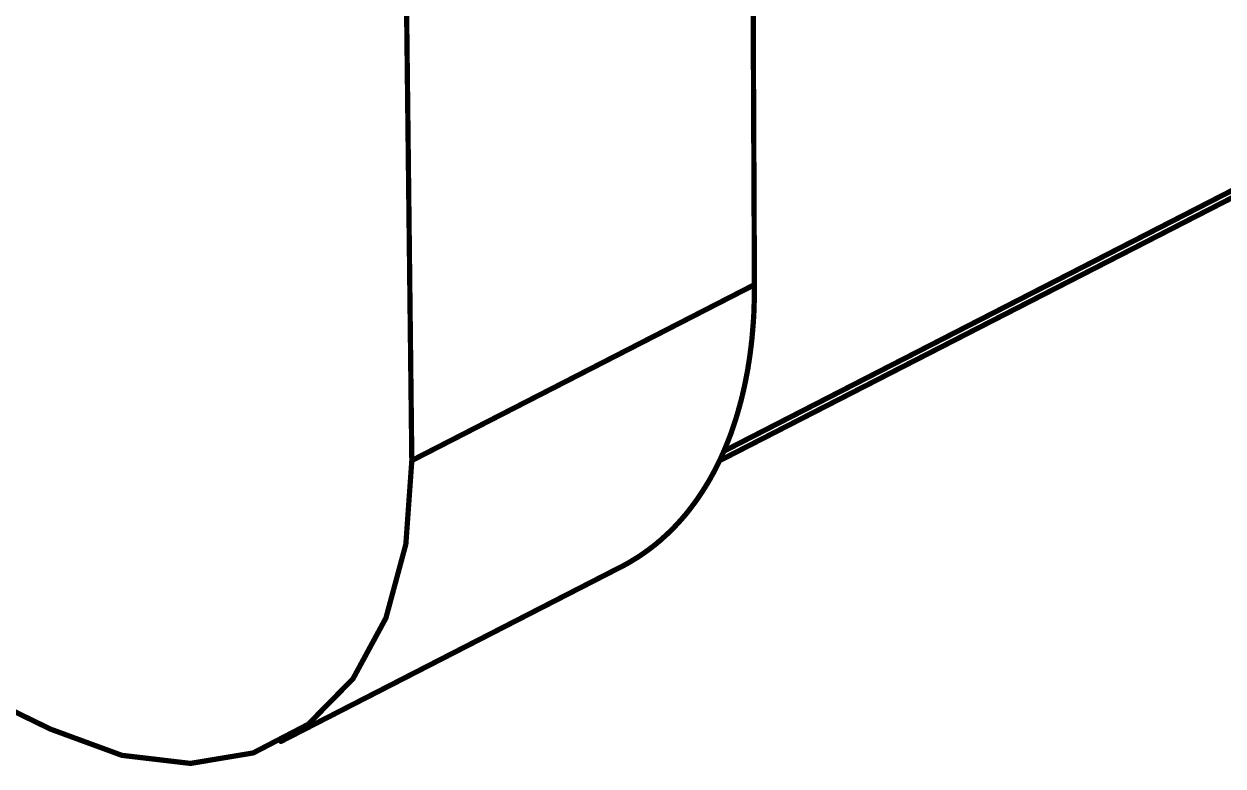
# Model space of a CAD drawing. Header units: inches. Extents: x 0 to 35.2, y -0.7 to 15.9.
# Drawn here: x 17.5721 to 17.6864, y 1.8573 to 1.928 of the extents above; entities that cross this region are included whole.
import ezdxf

# ---------------------------------------------------------------- set-up
doc = ezdxf.new("R2010")
doc.units = ezdxf.units.IN
doc.header["$MEASUREMENT"] = 0
doc.layers.add('Dimensions', color=6, linetype='Continuous')

msp = doc.modelspace()

# ---------------------------------------------------------------- linework, layer by layer
at = {"layer": 'Dimensions'}
for points in [[(16.98634, 2.14749, 0.0005, 0.0005, 0), (17.57463, 1.86079, 0.0005, 0.0005, 0)], [(17.64133, 1.98867, 0.0005, 0.0005, 0), (17.64172, 1.90313, 0.0005, 0.0005, 0)], [(17.60808, 1.97161, 0.0005, 0.0005, 0), (17.60907, 1.88638, 0.0005, 0.0005, 0)], [(17.63839, 1.88636, 0.0005, 0.0005, 0), (17.706, 1.92104, 0.0005, 0.0005, 0)], [(17.63881, 1.88727, 0.0005, 0.0005, 0), (17.7053, 1.92138, 0.0005, 0.0005, 0)], [(17.60907, 1.88638, 0.0005, 0.0005, 0), (17.64172, 1.90313, 0.0005, 0.0005, 0)], [(17.64171, 1.902, 0.0005, 0.0005, 0), (17.64172, 1.90237, 0.0005, 0.0005, 0)], [(17.64172, 1.90313, 0.0005, 0.0005, 0), (17.64172, 1.90275, 0.0005, 0.0005, 0)], [(17.64172, 1.90237, 0.0005, 0.0005, 0), (17.64172, 1.90275, 0.0005, 0.0005, 0)], [(17.64168, 1.90088, 0.0005, 0.0005, 0), (17.64169, 1.90125, 0.0005, 0.0005, 0)], [(17.64169, 1.90125, 0.0005, 0.0005, 0), (17.64171, 1.90162, 0.0005, 0.0005, 0)], [(17.64171, 1.90162, 0.0005, 0.0005, 0), (17.64171, 1.902, 0.0005, 0.0005, 0)], [(17.64163, 1.89977, 0.0005, 0.0005, 0), (17.64165, 1.90014, 0.0005, 0.0005, 0)], [(17.64165, 1.90014, 0.0005, 0.0005, 0), (17.64167, 1.90051, 0.0005, 0.0005, 0)], [(17.64167, 1.90051, 0.0005, 0.0005, 0), (17.64168, 1.90088, 0.0005, 0.0005, 0)], [(17.64154, 1.89868, 0.0005, 0.0005, 0), (17.64157, 1.89905, 0.0005, 0.0005, 0)], [(17.64157, 1.89905, 0.0005, 0.0005, 0), (17.6416, 1.89941, 0.0005, 0.0005, 0)], [(17.6416, 1.89941, 0.0005, 0.0005, 0), (17.64163, 1.89977, 0.0005, 0.0005, 0)], [(17.64144, 1.89761, 0.0005, 0.0005, 0), (17.64148, 1.89796, 0.0005, 0.0005, 0)], [(17.64148, 1.89796, 0.0005, 0.0005, 0), (17.64151, 1.89832, 0.0005, 0.0005, 0)], [(17.64151, 1.89832, 0.0005, 0.0005, 0), (17.64154, 1.89868, 0.0005, 0.0005, 0)], [(17.64131, 1.89655, 0.0005, 0.0005, 0), (17.64135, 1.8969, 0.0005, 0.0005, 0)], [(17.64135, 1.8969, 0.0005, 0.0005, 0), (17.6414, 1.89725, 0.0005, 0.0005, 0)], [(17.6414, 1.89725, 0.0005, 0.0005, 0), (17.64144, 1.89761, 0.0005, 0.0005, 0)], [(17.6411, 1.89516, 0.0005, 0.0005, 0), (17.64115, 1.89551, 0.0005, 0.0005, 0)], [(17.64115, 1.89551, 0.0005, 0.0005, 0), (17.64121, 1.89585, 0.0005, 0.0005, 0)], [(17.64121, 1.89585, 0.0005, 0.0005, 0), (17.64126, 1.8962, 0.0005, 0.0005, 0)], [(17.64126, 1.8962, 0.0005, 0.0005, 0), (17.64131, 1.89655, 0.0005, 0.0005, 0)], [(17.64091, 1.89414, 0.0005, 0.0005, 0), (17.64097, 1.89448, 0.0005, 0.0005, 0)], [(17.64097, 1.89448, 0.0005, 0.0005, 0), (17.64104, 1.89482, 0.0005, 0.0005, 0)], [(17.64104, 1.89482, 0.0005, 0.0005, 0), (17.6411, 1.89516, 0.0005, 0.0005, 0)], [(17.64062, 1.89281, 0.0005, 0.0005, 0), (17.6407, 1.89314, 0.0005, 0.0005, 0)], [(17.6407, 1.89314, 0.0005, 0.0005, 0), (17.64077, 1.89347, 0.0005, 0.0005, 0)], [(17.64077, 1.89347, 0.0005, 0.0005, 0), (17.64084, 1.89381, 0.0005, 0.0005, 0)], [(17.64084, 1.89381, 0.0005, 0.0005, 0), (17.64091, 1.89414, 0.0005, 0.0005, 0)], [(17.64038, 1.89184, 0.0005, 0.0005, 0), (17.64046, 1.89216, 0.0005, 0.0005, 0)], [(17.64046, 1.89216, 0.0005, 0.0005, 0), (17.64054, 1.89248, 0.0005, 0.0005, 0)], [(17.64054, 1.89248, 0.0005, 0.0005, 0), (17.64062, 1.89281, 0.0005, 0.0005, 0)], [(17.64002, 1.89057, 0.0005, 0.0005, 0), (17.64011, 1.89088, 0.0005, 0.0005, 0)], [(17.64011, 1.89088, 0.0005, 0.0005, 0), (17.6402, 1.8912, 0.0005, 0.0005, 0)], [(17.6402, 1.8912, 0.0005, 0.0005, 0), (17.64029, 1.89152, 0.0005, 0.0005, 0)], [(17.64029, 1.89152, 0.0005, 0.0005, 0), (17.64038, 1.89184, 0.0005, 0.0005, 0)], [(17.63972, 1.88964, 0.0005, 0.0005, 0), (17.63982, 1.88995, 0.0005, 0.0005, 0)], [(17.63982, 1.88995, 0.0005, 0.0005, 0), (17.63992, 1.89026, 0.0005, 0.0005, 0)], [(17.63992, 1.89026, 0.0005, 0.0005, 0), (17.64002, 1.89057, 0.0005, 0.0005, 0)], [(17.63928, 1.88844, 0.0005, 0.0005, 0), (17.6394, 1.88873, 0.0005, 0.0005, 0)], [(17.6394, 1.88873, 0.0005, 0.0005, 0), (17.63951, 1.88903, 0.0005, 0.0005, 0)], [(17.63951, 1.88903, 0.0005, 0.0005, 0), (17.63961, 1.88934, 0.0005, 0.0005, 0)], [(17.63961, 1.88934, 0.0005, 0.0005, 0), (17.63972, 1.88964, 0.0005, 0.0005, 0)], [(17.63881, 1.88727, 0.0005, 0.0005, 0), (17.63893, 1.88756, 0.0005, 0.0005, 0)], [(17.63893, 1.88756, 0.0005, 0.0005, 0), (17.63905, 1.88785, 0.0005, 0.0005, 0)], [(17.63905, 1.88785, 0.0005, 0.0005, 0), (17.63917, 1.88814, 0.0005, 0.0005, 0)], [(17.63917, 1.88814, 0.0005, 0.0005, 0), (17.63928, 1.88844, 0.0005, 0.0005, 0)], [(17.6085, 1.8784, 0.0005, 0.0005, 0), (17.60907, 1.88638, 0.0005, 0.0005, 0)], [(17.63829, 1.88615, 0.0005, 0.0005, 0), (17.63843, 1.88643, 0.0005, 0.0005, 0)], [(17.63843, 1.88643, 0.0005, 0.0005, 0), (17.63856, 1.88671, 0.0005, 0.0005, 0)], [(17.63856, 1.88671, 0.0005, 0.0005, 0), (17.63868, 1.88699, 0.0005, 0.0005, 0)], [(17.63868, 1.88699, 0.0005, 0.0005, 0), (17.63881, 1.88727, 0.0005, 0.0005, 0)], [(17.63774, 1.88507, 0.0005, 0.0005, 0), (17.63788, 1.88534, 0.0005, 0.0005, 0)], [(17.63788, 1.88534, 0.0005, 0.0005, 0), (17.63802, 1.88561, 0.0005, 0.0005, 0)], [(17.63802, 1.88561, 0.0005, 0.0005, 0), (17.63816, 1.88588, 0.0005, 0.0005, 0)], [(17.63816, 1.88588, 0.0005, 0.0005, 0), (17.63829, 1.88615, 0.0005, 0.0005, 0)], [(17.63699, 1.88379, 0.0005, 0.0005, 0), (17.63714, 1.88404, 0.0005, 0.0005, 0)], [(17.63714, 1.88404, 0.0005, 0.0005, 0), (17.6373, 1.88429, 0.0005, 0.0005, 0)], [(17.6373, 1.88429, 0.0005, 0.0005, 0), (17.63745, 1.88455, 0.0005, 0.0005, 0)], [(17.63745, 1.88455, 0.0005, 0.0005, 0), (17.63759, 1.88481, 0.0005, 0.0005, 0)], [(17.63759, 1.88481, 0.0005, 0.0005, 0), (17.63774, 1.88507, 0.0005, 0.0005, 0)], [(17.63635, 1.88281, 0.0005, 0.0005, 0), (17.63651, 1.88305, 0.0005, 0.0005, 0)], [(17.63651, 1.88305, 0.0005, 0.0005, 0), (17.63667, 1.88329, 0.0005, 0.0005, 0)], [(17.63667, 1.88329, 0.0005, 0.0005, 0), (17.63683, 1.88354, 0.0005, 0.0005, 0)], [(17.63683, 1.88354, 0.0005, 0.0005, 0), (17.63699, 1.88379, 0.0005, 0.0005, 0)], [(17.63549, 1.88165, 0.0005, 0.0005, 0), (17.63567, 1.88188, 0.0005, 0.0005, 0)], [(17.63567, 1.88188, 0.0005, 0.0005, 0), (17.63584, 1.88211, 0.0005, 0.0005, 0)], [(17.63584, 1.88211, 0.0005, 0.0005, 0), (17.63601, 1.88234, 0.0005, 0.0005, 0)], [(17.63601, 1.88234, 0.0005, 0.0005, 0), (17.63618, 1.88257, 0.0005, 0.0005, 0)], [(17.63618, 1.88257, 0.0005, 0.0005, 0), (17.63635, 1.88281, 0.0005, 0.0005, 0)], [(17.63439, 1.88036, 0.0005, 0.0005, 0), (17.63458, 1.88057, 0.0005, 0.0005, 0)], [(17.63458, 1.88057, 0.0005, 0.0005, 0), (17.63477, 1.88078, 0.0005, 0.0005, 0)], [(17.63477, 1.88078, 0.0005, 0.0005, 0), (17.63495, 1.88099, 0.0005, 0.0005, 0)], [(17.63495, 1.88099, 0.0005, 0.0005, 0), (17.63514, 1.88121, 0.0005, 0.0005, 0)], [(17.63514, 1.88121, 0.0005, 0.0005, 0), (17.63532, 1.88143, 0.0005, 0.0005, 0)], [(17.63532, 1.88143, 0.0005, 0.0005, 0), (17.63549, 1.88165, 0.0005, 0.0005, 0)], [(17.63342, 1.87938, 0.0005, 0.0005, 0), (17.63362, 1.87957, 0.0005, 0.0005, 0)], [(17.63362, 1.87957, 0.0005, 0.0005, 0), (17.63382, 1.87976, 0.0005, 0.0005, 0)], [(17.63382, 1.87976, 0.0005, 0.0005, 0), (17.63401, 1.87996, 0.0005, 0.0005, 0)], [(17.63401, 1.87996, 0.0005, 0.0005, 0), (17.6342, 1.88016, 0.0005, 0.0005, 0)], [(17.6342, 1.88016, 0.0005, 0.0005, 0), (17.63439, 1.88036, 0.0005, 0.0005, 0)], [(17.6066, 1.87137, 0.0005, 0.0005, 0), (17.6085, 1.8784, 0.0005, 0.0005, 0)], [(17.63196, 1.87813, 0.0005, 0.0005, 0), (17.63218, 1.8783, 0.0005, 0.0005, 0)], [(17.63218, 1.8783, 0.0005, 0.0005, 0), (17.63239, 1.87847, 0.0005, 0.0005, 0)], [(17.63239, 1.87847, 0.0005, 0.0005, 0), (17.6326, 1.87865, 0.0005, 0.0005, 0)], [(17.6326, 1.87865, 0.0005, 0.0005, 0), (17.63281, 1.87882, 0.0005, 0.0005, 0)], [(17.63281, 1.87882, 0.0005, 0.0005, 0), (17.63301, 1.87901, 0.0005, 0.0005, 0)], [(17.63301, 1.87901, 0.0005, 0.0005, 0), (17.63322, 1.87919, 0.0005, 0.0005, 0)], [(17.63322, 1.87919, 0.0005, 0.0005, 0), (17.63342, 1.87938, 0.0005, 0.0005, 0)], [(17.63041, 1.87705, 0.0005, 0.0005, 0), (17.63064, 1.87719, 0.0005, 0.0005, 0)], [(17.63064, 1.87719, 0.0005, 0.0005, 0), (17.63087, 1.87734, 0.0005, 0.0005, 0)], [(17.63087, 1.87734, 0.0005, 0.0005, 0), (17.63109, 1.87749, 0.0005, 0.0005, 0)], [(17.63109, 1.87749, 0.0005, 0.0005, 0), (17.63131, 1.87765, 0.0005, 0.0005, 0)], [(17.63131, 1.87765, 0.0005, 0.0005, 0), (17.63153, 1.87781, 0.0005, 0.0005, 0)], [(17.63153, 1.87781, 0.0005, 0.0005, 0), (17.63175, 1.87797, 0.0005, 0.0005, 0)], [(17.63175, 1.87797, 0.0005, 0.0005, 0), (17.63196, 1.87813, 0.0005, 0.0005, 0)], [(17.5966, 1.85962, 0.0005, 0.0005, 0), (17.62901, 1.87625, 0.0005, 0.0005, 0)], [(17.62901, 1.87625, 0.0005, 0.0005, 0), (17.62925, 1.87637, 0.0005, 0.0005, 0)], [(17.62925, 1.87637, 0.0005, 0.0005, 0), (17.62949, 1.8765, 0.0005, 0.0005, 0)], [(17.62949, 1.8765, 0.0005, 0.0005, 0), (17.62972, 1.87663, 0.0005, 0.0005, 0)], [(17.62972, 1.87663, 0.0005, 0.0005, 0), (17.62995, 1.87677, 0.0005, 0.0005, 0)], [(17.62995, 1.87677, 0.0005, 0.0005, 0), (17.63018, 1.87691, 0.0005, 0.0005, 0)], [(17.63018, 1.87691, 0.0005, 0.0005, 0), (17.63041, 1.87705, 0.0005, 0.0005, 0)], [(17.60346, 1.86558, 0.0005, 0.0005, 0), (17.6066, 1.87137, 0.0005, 0.0005, 0)], [(17.59919, 1.86124, 0.0005, 0.0005, 0), (17.60346, 1.86558, 0.0005, 0.0005, 0)], [(17.59396, 1.85852, 0.0005, 0.0005, 0), (17.59919, 1.86124, 0.0005, 0.0005, 0)], [(17.57463, 1.86079, 0.0005, 0.0005, 0), (17.58144, 1.85829, 0.0005, 0.0005, 0)], [(17.58144, 1.85829, 0.0005, 0.0005, 0), (17.58797, 1.85752, 0.0005, 0.0005, 0)], [(17.58797, 1.85752, 0.0005, 0.0005, 0), (17.59396, 1.85852, 0.0005, 0.0005, 0)]]:
    msp.add_lwpolyline(points, format="xyseb", dxfattribs=at)
for points in [[(17.6416, 1.90313, 0.00025, 0.00025, 1), (17.64185, 1.90313, 0.00025, 0.00025, 1)], [(17.6416, 1.90313, 0.00025, 0.00025, 1), (17.64185, 1.90313, 0.00025, 0.00025, 1)], [(17.6416, 1.90313, 0.00025, 0.00025, 1), (17.64185, 1.90313, 0.00025, 0.00025, 1)], [(17.6416, 1.90275, 0.00025, 0.00025, 1), (17.64185, 1.90275, 0.00025, 0.00025, 1)], [(17.6416, 1.90275, 0.00025, 0.00025, 1), (17.64185, 1.90275, 0.00025, 0.00025, 1)], [(17.64159, 1.90237, 0.00025, 0.00025, 1), (17.64184, 1.90237, 0.00025, 0.00025, 1)], [(17.64159, 1.90237, 0.00025, 0.00025, 1), (17.64184, 1.90237, 0.00025, 0.00025, 1)], [(17.64157, 1.90125, 0.00025, 0.00025, 1), (17.64182, 1.90125, 0.00025, 0.00025, 1)], [(17.64157, 1.90125, 0.00025, 0.00025, 1), (17.64182, 1.90125, 0.00025, 0.00025, 1)], [(17.64159, 1.902, 0.00025, 0.00025, 1), (17.64184, 1.902, 0.00025, 0.00025, 1)], [(17.64159, 1.902, 0.00025, 0.00025, 1), (17.64184, 1.902, 0.00025, 0.00025, 1)], [(17.64158, 1.90162, 0.00025, 0.00025, 1), (17.64183, 1.90162, 0.00025, 0.00025, 1)], [(17.64158, 1.90162, 0.00025, 0.00025, 1), (17.64183, 1.90162, 0.00025, 0.00025, 1)], [(17.64152, 1.90014, 0.00025, 0.00025, 1), (17.64177, 1.90014, 0.00025, 0.00025, 1)], [(17.64152, 1.90014, 0.00025, 0.00025, 1), (17.64177, 1.90014, 0.00025, 0.00025, 1)], [(17.64154, 1.90051, 0.00025, 0.00025, 1), (17.64179, 1.90051, 0.00025, 0.00025, 1)], [(17.64154, 1.90051, 0.00025, 0.00025, 1), (17.64179, 1.90051, 0.00025, 0.00025, 1)], [(17.64156, 1.90088, 0.00025, 0.00025, 1), (17.64181, 1.90088, 0.00025, 0.00025, 1)], [(17.64156, 1.90088, 0.00025, 0.00025, 1), (17.64181, 1.90088, 0.00025, 0.00025, 1)], [(17.64145, 1.89905, 0.00025, 0.00025, 1), (17.6417, 1.89905, 0.00025, 0.00025, 1)], [(17.64145, 1.89905, 0.00025, 0.00025, 1), (17.6417, 1.89905, 0.00025, 0.00025, 1)], [(17.64148, 1.89941, 0.00025, 0.00025, 1), (17.64173, 1.89941, 0.00025, 0.00025, 1)], [(17.64148, 1.89941, 0.00025, 0.00025, 1), (17.64173, 1.89941, 0.00025, 0.00025, 1)], [(17.6415, 1.89977, 0.00025, 0.00025, 1), (17.64175, 1.89977, 0.00025, 0.00025, 1)], [(17.6415, 1.89977, 0.00025, 0.00025, 1), (17.64175, 1.89977, 0.00025, 0.00025, 1)], [(17.64135, 1.89796, 0.00025, 0.00025, 1), (17.6416, 1.89796, 0.00025, 0.00025, 1)], [(17.64135, 1.89796, 0.00025, 0.00025, 1), (17.6416, 1.89796, 0.00025, 0.00025, 1)], [(17.64139, 1.89832, 0.00025, 0.00025, 1), (17.64164, 1.89832, 0.00025, 0.00025, 1)], [(17.64139, 1.89832, 0.00025, 0.00025, 1), (17.64164, 1.89832, 0.00025, 0.00025, 1)], [(17.64142, 1.89868, 0.00025, 0.00025, 1), (17.64167, 1.89868, 0.00025, 0.00025, 1)], [(17.64142, 1.89868, 0.00025, 0.00025, 1), (17.64167, 1.89868, 0.00025, 0.00025, 1)], [(17.64123, 1.8969, 0.00025, 0.00025, 1), (17.64148, 1.8969, 0.00025, 0.00025, 1)], [(17.64123, 1.8969, 0.00025, 0.00025, 1), (17.64148, 1.8969, 0.00025, 0.00025, 1)], [(17.64127, 1.89725, 0.00025, 0.00025, 1), (17.64152, 1.89725, 0.00025, 0.00025, 1)], [(17.64127, 1.89725, 0.00025, 0.00025, 1), (17.64152, 1.89725, 0.00025, 0.00025, 1)], [(17.64131, 1.89761, 0.00025, 0.00025, 1), (17.64156, 1.89761, 0.00025, 0.00025, 1)], [(17.64131, 1.89761, 0.00025, 0.00025, 1), (17.64156, 1.89761, 0.00025, 0.00025, 1)], [(17.64103, 1.89551, 0.00025, 0.00025, 1), (17.64128, 1.89551, 0.00025, 0.00025, 1)], [(17.64103, 1.89551, 0.00025, 0.00025, 1), (17.64128, 1.89551, 0.00025, 0.00025, 1)], [(17.64108, 1.89585, 0.00025, 0.00025, 1), (17.64133, 1.89585, 0.00025, 0.00025, 1)], [(17.64108, 1.89585, 0.00025, 0.00025, 1), (17.64133, 1.89585, 0.00025, 0.00025, 1)], [(17.64113, 1.8962, 0.00025, 0.00025, 1), (17.64138, 1.8962, 0.00025, 0.00025, 1)], [(17.64113, 1.8962, 0.00025, 0.00025, 1), (17.64138, 1.8962, 0.00025, 0.00025, 1)], [(17.64118, 1.89655, 0.00025, 0.00025, 1), (17.64143, 1.89655, 0.00025, 0.00025, 1)], [(17.64118, 1.89655, 0.00025, 0.00025, 1), (17.64143, 1.89655, 0.00025, 0.00025, 1)], [(17.64085, 1.89448, 0.00025, 0.00025, 1), (17.6411, 1.89448, 0.00025, 0.00025, 1)], [(17.64085, 1.89448, 0.00025, 0.00025, 1), (17.6411, 1.89448, 0.00025, 0.00025, 1)], [(17.64091, 1.89482, 0.00025, 0.00025, 1), (17.64116, 1.89482, 0.00025, 0.00025, 1)], [(17.64091, 1.89482, 0.00025, 0.00025, 1), (17.64116, 1.89482, 0.00025, 0.00025, 1)], [(17.64097, 1.89516, 0.00025, 0.00025, 1), (17.64122, 1.89516, 0.00025, 0.00025, 1)], [(17.64097, 1.89516, 0.00025, 0.00025, 1), (17.64122, 1.89516, 0.00025, 0.00025, 1)], [(17.64057, 1.89314, 0.00025, 0.00025, 1), (17.64082, 1.89314, 0.00025, 0.00025, 1)], [(17.64057, 1.89314, 0.00025, 0.00025, 1), (17.64082, 1.89314, 0.00025, 0.00025, 1)], [(17.64065, 1.89347, 0.00025, 0.00025, 1), (17.6409, 1.89347, 0.00025, 0.00025, 1)], [(17.64065, 1.89347, 0.00025, 0.00025, 1), (17.6409, 1.89347, 0.00025, 0.00025, 1)], [(17.64072, 1.89381, 0.00025, 0.00025, 1), (17.64097, 1.89381, 0.00025, 0.00025, 1)], [(17.64072, 1.89381, 0.00025, 0.00025, 1), (17.64097, 1.89381, 0.00025, 0.00025, 1)], [(17.64078, 1.89414, 0.00025, 0.00025, 1), (17.64103, 1.89414, 0.00025, 0.00025, 1)], [(17.64078, 1.89414, 0.00025, 0.00025, 1), (17.64103, 1.89414, 0.00025, 0.00025, 1)], [(17.64034, 1.89216, 0.00025, 0.00025, 1), (17.64059, 1.89216, 0.00025, 0.00025, 1)], [(17.64034, 1.89216, 0.00025, 0.00025, 1), (17.64059, 1.89216, 0.00025, 0.00025, 1)], [(17.64042, 1.89248, 0.00025, 0.00025, 1), (17.64067, 1.89248, 0.00025, 0.00025, 1)], [(17.64042, 1.89248, 0.00025, 0.00025, 1), (17.64067, 1.89248, 0.00025, 0.00025, 1)], [(17.6405, 1.89281, 0.00025, 0.00025, 1), (17.64075, 1.89281, 0.00025, 0.00025, 1)], [(17.6405, 1.89281, 0.00025, 0.00025, 1), (17.64075, 1.89281, 0.00025, 0.00025, 1)], [(17.63999, 1.89088, 0.00025, 0.00025, 1), (17.64024, 1.89088, 0.00025, 0.00025, 1)], [(17.63999, 1.89088, 0.00025, 0.00025, 1), (17.64024, 1.89088, 0.00025, 0.00025, 1)], [(17.64008, 1.8912, 0.00025, 0.00025, 1), (17.64033, 1.8912, 0.00025, 0.00025, 1)], [(17.64008, 1.8912, 0.00025, 0.00025, 1), (17.64033, 1.8912, 0.00025, 0.00025, 1)], [(17.64017, 1.89152, 0.00025, 0.00025, 1), (17.64042, 1.89152, 0.00025, 0.00025, 1)], [(17.64017, 1.89152, 0.00025, 0.00025, 1), (17.64042, 1.89152, 0.00025, 0.00025, 1)], [(17.64025, 1.89184, 0.00025, 0.00025, 1), (17.6405, 1.89184, 0.00025, 0.00025, 1)], [(17.64025, 1.89184, 0.00025, 0.00025, 1), (17.6405, 1.89184, 0.00025, 0.00025, 1)], [(17.6397, 1.88995, 0.00025, 0.00025, 1), (17.63995, 1.88995, 0.00025, 0.00025, 1)], [(17.6397, 1.88995, 0.00025, 0.00025, 1), (17.63995, 1.88995, 0.00025, 0.00025, 1)], [(17.63979, 1.89026, 0.00025, 0.00025, 1), (17.64004, 1.89026, 0.00025, 0.00025, 1)], [(17.63979, 1.89026, 0.00025, 0.00025, 1), (17.64004, 1.89026, 0.00025, 0.00025, 1)], [(17.63989, 1.89057, 0.00025, 0.00025, 1), (17.64014, 1.89057, 0.00025, 0.00025, 1)], [(17.63989, 1.89057, 0.00025, 0.00025, 1), (17.64014, 1.89057, 0.00025, 0.00025, 1)], [(17.63927, 1.88873, 0.00025, 0.00025, 1), (17.63952, 1.88873, 0.00025, 0.00025, 1)], [(17.63927, 1.88873, 0.00025, 0.00025, 1), (17.63952, 1.88873, 0.00025, 0.00025, 1)], [(17.63938, 1.88903, 0.00025, 0.00025, 1), (17.63963, 1.88903, 0.00025, 0.00025, 1)], [(17.63938, 1.88903, 0.00025, 0.00025, 1), (17.63963, 1.88903, 0.00025, 0.00025, 1)], [(17.63949, 1.88934, 0.00025, 0.00025, 1), (17.63974, 1.88934, 0.00025, 0.00025, 1)], [(17.63949, 1.88934, 0.00025, 0.00025, 1), (17.63974, 1.88934, 0.00025, 0.00025, 1)], [(17.63959, 1.88964, 0.00025, 0.00025, 1), (17.63984, 1.88964, 0.00025, 0.00025, 1)], [(17.63959, 1.88964, 0.00025, 0.00025, 1), (17.63984, 1.88964, 0.00025, 0.00025, 1)], [(17.63881, 1.88756, 0.00025, 0.00025, 1), (17.63906, 1.88756, 0.00025, 0.00025, 1)], [(17.63881, 1.88756, 0.00025, 0.00025, 1), (17.63906, 1.88756, 0.00025, 0.00025, 1)], [(17.63893, 1.88785, 0.00025, 0.00025, 1), (17.63918, 1.88785, 0.00025, 0.00025, 1)], [(17.63893, 1.88785, 0.00025, 0.00025, 1), (17.63918, 1.88785, 0.00025, 0.00025, 1)], [(17.63904, 1.88814, 0.00025, 0.00025, 1), (17.63929, 1.88814, 0.00025, 0.00025, 1)], [(17.63904, 1.88814, 0.00025, 0.00025, 1), (17.63929, 1.88814, 0.00025, 0.00025, 1)], [(17.63916, 1.88844, 0.00025, 0.00025, 1), (17.63941, 1.88844, 0.00025, 0.00025, 1)], [(17.63916, 1.88844, 0.00025, 0.00025, 1), (17.63941, 1.88844, 0.00025, 0.00025, 1)], [(17.60895, 1.88638, 0.00025, 0.00025, 1), (17.6092, 1.88638, 0.00025, 0.00025, 1)], [(17.60895, 1.88638, 0.00025, 0.00025, 1), (17.6092, 1.88638, 0.00025, 0.00025, 1)], [(17.60895, 1.88638, 0.00025, 0.00025, 1), (17.6092, 1.88638, 0.00025, 0.00025, 1)], [(17.63827, 1.88636, 0.00025, 0.00025, 1), (17.63852, 1.88636, 0.00025, 0.00025, 1)], [(17.6383, 1.88643, 0.00025, 0.00025, 1), (17.63855, 1.88643, 0.00025, 0.00025, 1)], [(17.6383, 1.88643, 0.00025, 0.00025, 1), (17.63855, 1.88643, 0.00025, 0.00025, 1)], [(17.63843, 1.88671, 0.00025, 0.00025, 1), (17.63868, 1.88671, 0.00025, 0.00025, 1)], [(17.63843, 1.88671, 0.00025, 0.00025, 1), (17.63868, 1.88671, 0.00025, 0.00025, 1)], [(17.63856, 1.88699, 0.00025, 0.00025, 1), (17.63881, 1.88699, 0.00025, 0.00025, 1)], [(17.63856, 1.88699, 0.00025, 0.00025, 1), (17.63881, 1.88699, 0.00025, 0.00025, 1)], [(17.63868, 1.88727, 0.00025, 0.00025, 1), (17.63893, 1.88727, 0.00025, 0.00025, 1)], [(17.63868, 1.88727, 0.00025, 0.00025, 1), (17.63893, 1.88727, 0.00025, 0.00025, 1)], [(17.63868, 1.88727, 0.00025, 0.00025, 1), (17.63893, 1.88727, 0.00025, 0.00025, 1)], [(17.63776, 1.88534, 0.00025, 0.00025, 1), (17.63801, 1.88534, 0.00025, 0.00025, 1)], [(17.63776, 1.88534, 0.00025, 0.00025, 1), (17.63801, 1.88534, 0.00025, 0.00025, 1)], [(17.6379, 1.88561, 0.00025, 0.00025, 1), (17.63815, 1.88561, 0.00025, 0.00025, 1)], [(17.6379, 1.88561, 0.00025, 0.00025, 1), (17.63815, 1.88561, 0.00025, 0.00025, 1)], [(17.63803, 1.88588, 0.00025, 0.00025, 1), (17.63828, 1.88588, 0.00025, 0.00025, 1)], [(17.63803, 1.88588, 0.00025, 0.00025, 1), (17.63828, 1.88588, 0.00025, 0.00025, 1)], [(17.63817, 1.88615, 0.00025, 0.00025, 1), (17.63842, 1.88615, 0.00025, 0.00025, 1)], [(17.63817, 1.88615, 0.00025, 0.00025, 1), (17.63842, 1.88615, 0.00025, 0.00025, 1)], [(17.63702, 1.88404, 0.00025, 0.00025, 1), (17.63727, 1.88404, 0.00025, 0.00025, 1)], [(17.63702, 1.88404, 0.00025, 0.00025, 1), (17.63727, 1.88404, 0.00025, 0.00025, 1)], [(17.63717, 1.88429, 0.00025, 0.00025, 1), (17.63742, 1.88429, 0.00025, 0.00025, 1)], [(17.63717, 1.88429, 0.00025, 0.00025, 1), (17.63742, 1.88429, 0.00025, 0.00025, 1)], [(17.63732, 1.88455, 0.00025, 0.00025, 1), (17.63757, 1.88455, 0.00025, 0.00025, 1)], [(17.63732, 1.88455, 0.00025, 0.00025, 1), (17.63757, 1.88455, 0.00025, 0.00025, 1)], [(17.63747, 1.88481, 0.00025, 0.00025, 1), (17.63772, 1.88481, 0.00025, 0.00025, 1)], [(17.63747, 1.88481, 0.00025, 0.00025, 1), (17.63772, 1.88481, 0.00025, 0.00025, 1)], [(17.63761, 1.88507, 0.00025, 0.00025, 1), (17.63786, 1.88507, 0.00025, 0.00025, 1)], [(17.63761, 1.88507, 0.00025, 0.00025, 1), (17.63786, 1.88507, 0.00025, 0.00025, 1)], [(17.63639, 1.88305, 0.00025, 0.00025, 1), (17.63664, 1.88305, 0.00025, 0.00025, 1)], [(17.63639, 1.88305, 0.00025, 0.00025, 1), (17.63664, 1.88305, 0.00025, 0.00025, 1)], [(17.63655, 1.88329, 0.00025, 0.00025, 1), (17.6368, 1.88329, 0.00025, 0.00025, 1)], [(17.63655, 1.88329, 0.00025, 0.00025, 1), (17.6368, 1.88329, 0.00025, 0.00025, 1)], [(17.63671, 1.88354, 0.00025, 0.00025, 1), (17.63696, 1.88354, 0.00025, 0.00025, 1)], [(17.63671, 1.88354, 0.00025, 0.00025, 1), (17.63696, 1.88354, 0.00025, 0.00025, 1)], [(17.63686, 1.88379, 0.00025, 0.00025, 1), (17.63711, 1.88379, 0.00025, 0.00025, 1)], [(17.63686, 1.88379, 0.00025, 0.00025, 1), (17.63711, 1.88379, 0.00025, 0.00025, 1)], [(17.63554, 1.88188, 0.00025, 0.00025, 1), (17.63579, 1.88188, 0.00025, 0.00025, 1)], [(17.63554, 1.88188, 0.00025, 0.00025, 1), (17.63579, 1.88188, 0.00025, 0.00025, 1)], [(17.63572, 1.88211, 0.00025, 0.00025, 1), (17.63597, 1.88211, 0.00025, 0.00025, 1)], [(17.63572, 1.88211, 0.00025, 0.00025, 1), (17.63597, 1.88211, 0.00025, 0.00025, 1)], [(17.63589, 1.88234, 0.00025, 0.00025, 1), (17.63614, 1.88234, 0.00025, 0.00025, 1)], [(17.63589, 1.88234, 0.00025, 0.00025, 1), (17.63614, 1.88234, 0.00025, 0.00025, 1)], [(17.63606, 1.88257, 0.00025, 0.00025, 1), (17.63631, 1.88257, 0.00025, 0.00025, 1)], [(17.63606, 1.88257, 0.00025, 0.00025, 1), (17.63631, 1.88257, 0.00025, 0.00025, 1)], [(17.63622, 1.88281, 0.00025, 0.00025, 1), (17.63647, 1.88281, 0.00025, 0.00025, 1)], [(17.63622, 1.88281, 0.00025, 0.00025, 1), (17.63647, 1.88281, 0.00025, 0.00025, 1)], [(17.63446, 1.88057, 0.00025, 0.00025, 1), (17.63471, 1.88057, 0.00025, 0.00025, 1)], [(17.63446, 1.88057, 0.00025, 0.00025, 1), (17.63471, 1.88057, 0.00025, 0.00025, 1)], [(17.63464, 1.88078, 0.00025, 0.00025, 1), (17.63489, 1.88078, 0.00025, 0.00025, 1)], [(17.63464, 1.88078, 0.00025, 0.00025, 1), (17.63489, 1.88078, 0.00025, 0.00025, 1)], [(17.63483, 1.88099, 0.00025, 0.00025, 1), (17.63508, 1.88099, 0.00025, 0.00025, 1)], [(17.63483, 1.88099, 0.00025, 0.00025, 1), (17.63508, 1.88099, 0.00025, 0.00025, 1)], [(17.63501, 1.88121, 0.00025, 0.00025, 1), (17.63526, 1.88121, 0.00025, 0.00025, 1)], [(17.63501, 1.88121, 0.00025, 0.00025, 1), (17.63526, 1.88121, 0.00025, 0.00025, 1)], [(17.63519, 1.88143, 0.00025, 0.00025, 1), (17.63544, 1.88143, 0.00025, 0.00025, 1)], [(17.63519, 1.88143, 0.00025, 0.00025, 1), (17.63544, 1.88143, 0.00025, 0.00025, 1)], [(17.63537, 1.88165, 0.00025, 0.00025, 1), (17.63562, 1.88165, 0.00025, 0.00025, 1)], [(17.63537, 1.88165, 0.00025, 0.00025, 1), (17.63562, 1.88165, 0.00025, 0.00025, 1)], [(17.63349, 1.87957, 0.00025, 0.00025, 1), (17.63374, 1.87957, 0.00025, 0.00025, 1)], [(17.63349, 1.87957, 0.00025, 0.00025, 1), (17.63374, 1.87957, 0.00025, 0.00025, 1)], [(17.63369, 1.87976, 0.00025, 0.00025, 1), (17.63394, 1.87976, 0.00025, 0.00025, 1)], [(17.63369, 1.87976, 0.00025, 0.00025, 1), (17.63394, 1.87976, 0.00025, 0.00025, 1)], [(17.63389, 1.87996, 0.00025, 0.00025, 1), (17.63414, 1.87996, 0.00025, 0.00025, 1)], [(17.63389, 1.87996, 0.00025, 0.00025, 1), (17.63414, 1.87996, 0.00025, 0.00025, 1)], [(17.63408, 1.88016, 0.00025, 0.00025, 1), (17.63433, 1.88016, 0.00025, 0.00025, 1)], [(17.63408, 1.88016, 0.00025, 0.00025, 1), (17.63433, 1.88016, 0.00025, 0.00025, 1)], [(17.63427, 1.88036, 0.00025, 0.00025, 1), (17.63452, 1.88036, 0.00025, 0.00025, 1)], [(17.63427, 1.88036, 0.00025, 0.00025, 1), (17.63452, 1.88036, 0.00025, 0.00025, 1)], [(17.60837, 1.8784, 0.00025, 0.00025, 1), (17.60862, 1.8784, 0.00025, 0.00025, 1)], [(17.60837, 1.8784, 0.00025, 0.00025, 1), (17.60862, 1.8784, 0.00025, 0.00025, 1)], [(17.63205, 1.8783, 0.00025, 0.00025, 1), (17.6323, 1.8783, 0.00025, 0.00025, 1)], [(17.63205, 1.8783, 0.00025, 0.00025, 1), (17.6323, 1.8783, 0.00025, 0.00025, 1)], [(17.63227, 1.87847, 0.00025, 0.00025, 1), (17.63252, 1.87847, 0.00025, 0.00025, 1)], [(17.63227, 1.87847, 0.00025, 0.00025, 1), (17.63252, 1.87847, 0.00025, 0.00025, 1)], [(17.63247, 1.87865, 0.00025, 0.00025, 1), (17.63272, 1.87865, 0.00025, 0.00025, 1)], [(17.63247, 1.87865, 0.00025, 0.00025, 1), (17.63272, 1.87865, 0.00025, 0.00025, 1)], [(17.63268, 1.87882, 0.00025, 0.00025, 1), (17.63293, 1.87882, 0.00025, 0.00025, 1)], [(17.63268, 1.87882, 0.00025, 0.00025, 1), (17.63293, 1.87882, 0.00025, 0.00025, 1)], [(17.63289, 1.87901, 0.00025, 0.00025, 1), (17.63314, 1.87901, 0.00025, 0.00025, 1)], [(17.63289, 1.87901, 0.00025, 0.00025, 1), (17.63314, 1.87901, 0.00025, 0.00025, 1)], [(17.63309, 1.87919, 0.00025, 0.00025, 1), (17.63334, 1.87919, 0.00025, 0.00025, 1)], [(17.63309, 1.87919, 0.00025, 0.00025, 1), (17.63334, 1.87919, 0.00025, 0.00025, 1)], [(17.63329, 1.87938, 0.00025, 0.00025, 1), (17.63354, 1.87938, 0.00025, 0.00025, 1)], [(17.63329, 1.87938, 0.00025, 0.00025, 1), (17.63354, 1.87938, 0.00025, 0.00025, 1)], [(17.63052, 1.87719, 0.00025, 0.00025, 1), (17.63077, 1.87719, 0.00025, 0.00025, 1)], [(17.63052, 1.87719, 0.00025, 0.00025, 1), (17.63077, 1.87719, 0.00025, 0.00025, 1)], [(17.63074, 1.87734, 0.00025, 0.00025, 1), (17.63099, 1.87734, 0.00025, 0.00025, 1)], [(17.63074, 1.87734, 0.00025, 0.00025, 1), (17.63099, 1.87734, 0.00025, 0.00025, 1)], [(17.63096, 1.87749, 0.00025, 0.00025, 1), (17.63121, 1.87749, 0.00025, 0.00025, 1)], [(17.63096, 1.87749, 0.00025, 0.00025, 1), (17.63121, 1.87749, 0.00025, 0.00025, 1)], [(17.63119, 1.87765, 0.00025, 0.00025, 1), (17.63144, 1.87765, 0.00025, 0.00025, 1)], [(17.63119, 1.87765, 0.00025, 0.00025, 1), (17.63144, 1.87765, 0.00025, 0.00025, 1)], [(17.63141, 1.87781, 0.00025, 0.00025, 1), (17.63166, 1.87781, 0.00025, 0.00025, 1)], [(17.63141, 1.87781, 0.00025, 0.00025, 1), (17.63166, 1.87781, 0.00025, 0.00025, 1)], [(17.63162, 1.87797, 0.00025, 0.00025, 1), (17.63187, 1.87797, 0.00025, 0.00025, 1)], [(17.63162, 1.87797, 0.00025, 0.00025, 1), (17.63187, 1.87797, 0.00025, 0.00025, 1)], [(17.63184, 1.87813, 0.00025, 0.00025, 1), (17.63209, 1.87813, 0.00025, 0.00025, 1)], [(17.63184, 1.87813, 0.00025, 0.00025, 1), (17.63209, 1.87813, 0.00025, 0.00025, 1)], [(17.62889, 1.87625, 0.00025, 0.00025, 1), (17.62914, 1.87625, 0.00025, 0.00025, 1)], [(17.62889, 1.87625, 0.00025, 0.00025, 1), (17.62914, 1.87625, 0.00025, 0.00025, 1)], [(17.62912, 1.87637, 0.00025, 0.00025, 1), (17.62937, 1.87637, 0.00025, 0.00025, 1)], [(17.62912, 1.87637, 0.00025, 0.00025, 1), (17.62937, 1.87637, 0.00025, 0.00025, 1)], [(17.62936, 1.8765, 0.00025, 0.00025, 1), (17.62961, 1.8765, 0.00025, 0.00025, 1)], [(17.62936, 1.8765, 0.00025, 0.00025, 1), (17.62961, 1.8765, 0.00025, 0.00025, 1)], [(17.6296, 1.87663, 0.00025, 0.00025, 1), (17.62985, 1.87663, 0.00025, 0.00025, 1)], [(17.6296, 1.87663, 0.00025, 0.00025, 1), (17.62985, 1.87663, 0.00025, 0.00025, 1)], [(17.62983, 1.87677, 0.00025, 0.00025, 1), (17.63008, 1.87677, 0.00025, 0.00025, 1)], [(17.62983, 1.87677, 0.00025, 0.00025, 1), (17.63008, 1.87677, 0.00025, 0.00025, 1)], [(17.63006, 1.87691, 0.00025, 0.00025, 1), (17.63031, 1.87691, 0.00025, 0.00025, 1)], [(17.63006, 1.87691, 0.00025, 0.00025, 1), (17.63031, 1.87691, 0.00025, 0.00025, 1)], [(17.63029, 1.87705, 0.00025, 0.00025, 1), (17.63054, 1.87705, 0.00025, 0.00025, 1)], [(17.63029, 1.87705, 0.00025, 0.00025, 1), (17.63054, 1.87705, 0.00025, 0.00025, 1)], [(17.60648, 1.87137, 0.00025, 0.00025, 1), (17.60673, 1.87137, 0.00025, 0.00025, 1)], [(17.60648, 1.87137, 0.00025, 0.00025, 1), (17.60673, 1.87137, 0.00025, 0.00025, 1)], [(17.60334, 1.86558, 0.00025, 0.00025, 1), (17.60359, 1.86558, 0.00025, 0.00025, 1)], [(17.60334, 1.86558, 0.00025, 0.00025, 1), (17.60359, 1.86558, 0.00025, 0.00025, 1)], [(17.59907, 1.86124, 0.00025, 0.00025, 1), (17.59932, 1.86124, 0.00025, 0.00025, 1)], [(17.59907, 1.86124, 0.00025, 0.00025, 1), (17.59932, 1.86124, 0.00025, 0.00025, 1)], [(17.57451, 1.86079, 0.00025, 0.00025, 1), (17.57476, 1.86079, 0.00025, 0.00025, 1)], [(17.57451, 1.86079, 0.00025, 0.00025, 1), (17.57476, 1.86079, 0.00025, 0.00025, 1)], [(17.59647, 1.85962, 0.00025, 0.00025, 1), (17.59672, 1.85962, 0.00025, 0.00025, 1)], [(17.58132, 1.85829, 0.00025, 0.00025, 1), (17.58157, 1.85829, 0.00025, 0.00025, 1)], [(17.58132, 1.85829, 0.00025, 0.00025, 1), (17.58157, 1.85829, 0.00025, 0.00025, 1)], [(17.59384, 1.85852, 0.00025, 0.00025, 1), (17.59409, 1.85852, 0.00025, 0.00025, 1)], [(17.59384, 1.85852, 0.00025, 0.00025, 1), (17.59409, 1.85852, 0.00025, 0.00025, 1)], [(17.58784, 1.85752, 0.00025, 0.00025, 1), (17.58809, 1.85752, 0.00025, 0.00025, 1)], [(17.58784, 1.85752, 0.00025, 0.00025, 1), (17.58809, 1.85752, 0.00025, 0.00025, 1)]]:
    msp.add_lwpolyline(points, format="xyseb", close=True, dxfattribs=at)

doc.saveas('drawing.dxf')
